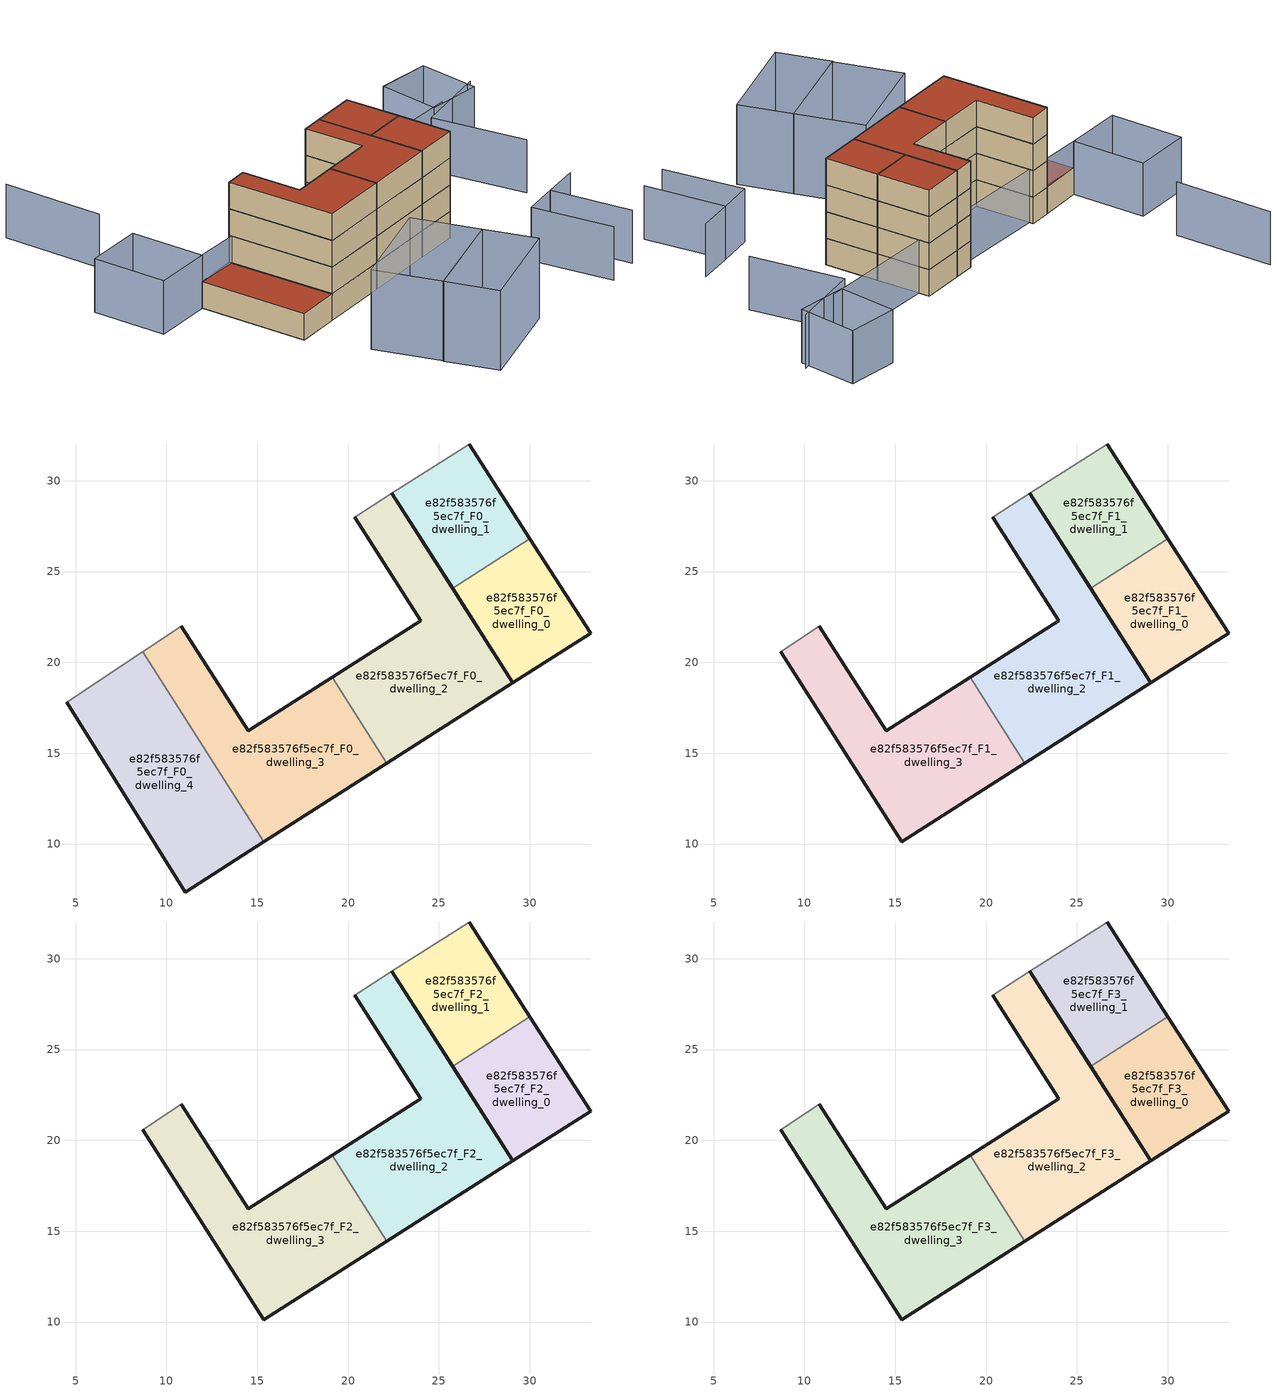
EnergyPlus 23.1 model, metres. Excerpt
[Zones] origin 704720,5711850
e82f583576f5ec7f_F0_dwelling_0
 floor ground (EU_floor_Construction): 33.35,21.59 30.02,26.8 25.75,24.08 29.08,18.87 z0
 wall outside (EU_wall_Construction): 30.02,26.8 33.35,21.59 29.08,18.87 25.75,24.08 z0:3
 wall to e82f583576f5ec7f_F0_dwelling_1 (EU_wall_Construction): 25.75,24.08 30.02,26.8 z0:3
e82f583576f5ec7f_F0_dwelling_1
 floor ground (EU_floor_Construction): 30.02,26.8 26.68,32.02 22.42,29.31 25.75,24.08 z0
 wall outside (EU_wall_Construction): 26.68,32.02 30.02,26.8 / 25.75,24.08 22.42,29.31 z0:3
 wall adiabatic (EU_wall_Construction): 22.42,29.31 26.68,32.02 z0:3
e82f583576f5ec7f_F0_dwelling_2
 floor ground (EU_floor_Construction): 29.08,18.87 22.42,29.31 20.36,27.99 24.01,22.29 19.13,19.18 22.15,14.45 z0
 wall outside (EU_wall_Construction): 19.13,19.18 24.01,22.29 20.36,27.99 / 22.42,29.31 29.08,18.87 22.15,14.45 z0:3
 wall adiabatic (EU_wall_Construction): 20.36,27.99 22.42,29.31 z0:3
 wall to e82f583576f5ec7f_F0_dwelling_3 (EU_wall_Construction): 22.15,14.45 19.13,19.18 z0:3
e82f583576f5ec7f_F0_dwelling_3
 floor ground (EU_floor_Construction): 22.15,14.45 19.13,19.18 14.52,16.24 10.83,22 8.69,20.58 15.36,10.12 z0
 wall outside (EU_wall_Construction): 10.83,22 14.52,16.24 19.13,19.18 / 22.15,14.45 15.36,10.12 z0:3
 wall adiabatic (EU_wall_Construction): 8.69,20.58 10.83,22 z0:3
 wall to e82f583576f5ec7f_F0_dwelling_4 (EU_wall_Construction): 15.37,10.12 8.7,20.58 z0:3
e82f583576f5ec7f_F0_dwelling_4
 floor ground (EU_floor_Construction): 15.36,10.12 8.69,20.58 4.53,17.81 11.03,7.36 z0
 wall outside (EU_wall_Construction): 15.36,10.12 11.03,7.36 4.53,17.81 z0:3
 wall adiabatic (EU_wall_Construction): 4.53,17.81 8.69,20.58 z0:3
 roof outside (EU_roof_Construction): 8.69,20.58 15.36,10.12 11.03,7.36 4.53,17.81 z3
e82f583576f5ec7f_F1_dwelling_0
 floor to e82f583576f5ec7f_F0_dwelling_0 (EU_floor_Construction): 33.35,21.59 30.02,26.8 25.75,24.08 29.08,18.87 z3
 wall outside (EU_wall_Construction): 30.02,26.8 33.35,21.59 29.08,18.87 25.75,24.08 z3:6
 wall to e82f583576f5ec7f_F1_dwelling_1 (EU_wall_Construction): 25.75,24.08 30.02,26.8 z3:6
e82f583576f5ec7f_F1_dwelling_1
 floor to e82f583576f5ec7f_F0_dwelling_1 (EU_floor_Construction): 30.02,26.8 26.68,32.02 22.42,29.31 25.75,24.08 z3
 wall outside (EU_wall_Construction): 26.68,32.02 30.02,26.8 / 25.75,24.08 22.42,29.31 z3:6
 wall adiabatic (EU_wall_Construction): 22.42,29.31 26.68,32.02 z3:6
e82f583576f5ec7f_F1_dwelling_2
 floor to e82f583576f5ec7f_F0_dwelling_2 (EU_floor_Construction): 29.08,18.87 22.42,29.31 20.36,27.99 24.01,22.29 19.13,19.18 22.15,14.45 z3
 wall outside (EU_wall_Construction): 19.13,19.18 24.01,22.29 20.36,27.99 / 22.42,29.31 29.08,18.87 22.15,14.45 z3:6
 wall adiabatic (EU_wall_Construction): 20.36,27.99 22.42,29.31 z3:6
 wall to e82f583576f5ec7f_F1_dwelling_3 (EU_wall_Construction): 22.15,14.45 19.13,19.18 z3:6
e82f583576f5ec7f_F1_dwelling_3
 floor to e82f583576f5ec7f_F0_dwelling_3 (EU_floor_Construction): 22.15,14.45 19.13,19.18 14.52,16.24 10.83,22 8.69,20.58 15.36,10.12 z3
 wall outside (EU_wall_Construction): 10.83,22 14.52,16.24 19.13,19.18 / 22.15,14.45 15.36,10.12 8.69,20.58 z3:6
 wall adiabatic (EU_wall_Construction): 8.69,20.58 10.83,22 z3:6
e82f583576f5ec7f_F2_dwelling_0
 floor to e82f583576f5ec7f_F1_dwelling_0 (EU_floor_Construction): 33.35,21.59 30.02,26.8 25.75,24.08 29.08,18.87 z6
 wall outside (EU_wall_Construction): 30.02,26.8 33.35,21.59 29.08,18.87 25.75,24.08 z6:9
 wall to e82f583576f5ec7f_F2_dwelling_1 (EU_wall_Construction): 25.75,24.08 30.02,26.8 z6:9
e82f583576f5ec7f_F2_dwelling_1
 floor to e82f583576f5ec7f_F1_dwelling_1 (EU_floor_Construction): 30.02,26.8 26.68,32.02 22.42,29.31 25.75,24.08 z6
 wall outside (EU_wall_Construction): 26.68,32.02 30.02,26.8 / 25.75,24.08 22.42,29.31 z6:9
 wall adiabatic (EU_wall_Construction): 22.42,29.31 26.68,32.02 z6:9
e82f583576f5ec7f_F2_dwelling_2
 floor to e82f583576f5ec7f_F1_dwelling_2 (EU_floor_Construction): 29.08,18.87 22.42,29.31 20.36,27.99 24.01,22.29 19.13,19.18 22.15,14.45 z6
 wall outside (EU_wall_Construction): 19.13,19.18 24.01,22.29 20.36,27.99 / 22.42,29.31 29.08,18.87 22.15,14.45 z6:9
 wall adiabatic (EU_wall_Construction): 20.36,27.99 22.42,29.31 z6:9
 wall to e82f583576f5ec7f_F2_dwelling_3 (EU_wall_Construction): 22.15,14.45 19.13,19.18 z6:9
e82f583576f5ec7f_F2_dwelling_3
 floor to e82f583576f5ec7f_F1_dwelling_3 (EU_floor_Construction): 22.15,14.45 19.13,19.18 14.52,16.24 10.83,22 8.69,20.58 15.36,10.12 z6
 wall outside (EU_wall_Construction): 10.83,22 14.52,16.24 19.13,19.18 / 22.15,14.45 15.36,10.12 8.69,20.58 z6:9
 wall adiabatic (EU_wall_Construction): 8.69,20.58 10.83,22 z6:9
e82f583576f5ec7f_F3_dwelling_0
 floor to e82f583576f5ec7f_F2_dwelling_0 (EU_floor_Construction): 33.35,21.59 30.02,26.8 25.75,24.08 29.08,18.87 z9
 wall outside (EU_wall_Construction): 30.02,26.8 33.35,21.59 29.08,18.87 25.75,24.08 z9:12
 wall to e82f583576f5ec7f_F3_dwelling_1 (EU_wall_Construction): 25.75,24.08 30.02,26.8 z9:12
 roof outside (EU_roof_Construction): 30.02,26.8 33.35,21.59 29.08,18.87 25.75,24.08 z12
e82f583576f5ec7f_F3_dwelling_1
 floor to e82f583576f5ec7f_F2_dwelling_1 (EU_floor_Construction): 30.02,26.8 26.68,32.02 22.42,29.31 25.75,24.08 z9
 wall outside (EU_wall_Construction): 26.68,32.02 30.02,26.8 / 25.75,24.08 22.42,29.31 z9:12
 wall adiabatic (EU_wall_Construction): 22.42,29.31 26.68,32.02 z9:12
 roof outside (EU_roof_Construction): 26.68,32.02 30.02,26.8 25.75,24.08 22.42,29.31 z12
e82f583576f5ec7f_F3_dwelling_2
 floor to e82f583576f5ec7f_F2_dwelling_2 (EU_floor_Construction): 29.08,18.87 22.42,29.31 20.36,27.99 24.01,22.29 19.13,19.18 22.15,14.45 z9
 wall outside (EU_wall_Construction): 19.13,19.18 24.01,22.29 20.36,27.99 / 22.42,29.31 29.08,18.87 22.15,14.45 z9:12
 wall adiabatic (EU_wall_Construction): 20.36,27.99 22.42,29.31 z9:12
 wall to e82f583576f5ec7f_F3_dwelling_3 (EU_wall_Construction): 22.15,14.45 19.13,19.18 z9:12
 roof outside (EU_roof_Construction): 22.42,29.31 29.08,18.87 22.15,14.45 19.13,19.18 24.01,22.29 20.36,27.99 z12
e82f583576f5ec7f_F3_dwelling_3
 floor to e82f583576f5ec7f_F2_dwelling_3 (EU_floor_Construction): 22.15,14.45 19.13,19.18 14.52,16.24 10.83,22 8.69,20.58 15.36,10.12 z9
 wall outside (EU_wall_Construction): 10.83,22 14.52,16.24 19.13,19.18 / 22.15,14.45 15.36,10.12 8.69,20.58 z9:12
 wall adiabatic (EU_wall_Construction): 8.69,20.58 10.83,22 z9:12
 roof outside (EU_roof_Construction): 19.13,19.18 22.15,14.45 15.36,10.12 8.69,20.58 10.83,22 14.52,16.24 z12
shading: 44.53,6.64 38.72,13.8 / 38.72,13.8 41.99,16.46 / 47.68,9.2 41.99,16.45 / 41.99,16.45 45.35,19.08 / -7.18,39.66 -1.3,29.99 / 44.26,27.32 37.47,35.54 / 37.47,35.54 44.22,41.12 / 39.86,38.18 4.31,17.69 / -1.22,14.27 -5.61,21.39 / -5.61,21.39 0.14,24.93 / 0.14,24.93 4.53,17.81 / 4.53,17.81 -1.22,14.27 / 41.27,46.09 44.08,39.88 / 44.08,39.88 38.6,37.39 / 38.6,37.39 35.79,43.6 / 35.79,43.6 41.27,46.09 / 41.27,46.09 35.8,43.58 z0:6; 21.92,-2.42 30.03,6.29 / 30.03,6.29 34.44,2.18 / 34.44,2.18 26.33,-6.53 / 26.33,-6.53 21.92,-2.42 / 16.36,2.85 24.42,11.51 / 24.42,11.51 30.03,6.29 / 30.03,6.29 21.97,-2.37 / 21.97,-2.37 16.36,2.85 z0:9
[Building]
EU S2 Campaign: North Axis=0; Terrain=City; Solar Distribution=FullExterior
[Site:Location]
London: Latitude=51.5; Longitude=-0.5; Time Zone=0; Elevation=25
[SizingPeriod:WeatherFileDays]
AnnualSizingPeriod: Begin Month=1; Begin Day of Month=1; End Month=12; End Day of Month=31; Day of Week for Start Day=Monday; Use Weather File Daylight Saving Period=No; Use Weather File Rain and Snow Indicators=No
[MATERIAL]
EU_InternalMass_Material: Roughness=MediumRough; Thickness=0.1; Conductivity=1; Density=1800; Specific Heat=900; Thermal Absorptance=0.9; Solar Absorptance=0.7; Visible Absorptance=0.7
[MATERIAL:NOMASS] Roughness=MediumRough; Thermal Absorptance=0.9; Solar Absorptance=0.7; Visible Absorptance=0.7
Name | Thermal Resistance
EU_wall_NoMass | 1.04674
EU_roof_NoMass | 4.32442
EU_floor_NoMass | 2.04616
[CONSTRUCTION]
EU_wall_Construction: EU_wall_NoMass
EU_roof_Construction: EU_roof_NoMass
EU_floor_Construction: EU_floor_NoMass
EU_InternalMass_Construction: EU_InternalMass_Material
[ZONE] Type=1; Multiplier=1; Ceiling Height=autocalculate; Floor Area=autocalculate; Part of Total Floor Area=Yes
Name | Volume
e82f583576f5ec7f_F0_dwelling_0; e82f583576f5ec7f_F1_dwelling_0; e82f583576f5ec7f_F2_dwelling_0; e82f583576f5ec7f_F3_dwelling_0 | 93.9705
e82f583576f5ec7f_F0_dwelling_1 | 93.9829
e82f583576f5ec7f_F1_dwelling_1; e82f583576f5ec7f_F2_dwelling_1; e82f583576f5ec7f_F3_dwelling_1 | 93.9836
e82f583576f5ec7f_F0_dwelling_2 | 187.943
e82f583576f5ec7f_F1_dwelling_2; e82f583576f5ec7f_F2_dwelling_2; e82f583576f5ec7f_F3_dwelling_2 | 187.945
e82f583576f5ec7f_F0_dwelling_3 | 187.964
e82f583576f5ec7f_F1_dwelling_3; e82f583576f5ec7f_F2_dwelling_3; e82f583576f5ec7f_F3_dwelling_3 | 187.966
e82f583576f5ec7f_F0_dwelling_4 | 187.941
[INTERNALMASS] Construction=EU_InternalMass_Construction
Name | Zone or ZoneList | Surface Area
e82f583576f5ec7f_F0_dwelling_0_EU_InternalMass | e82f583576f5ec7f_F0_dwelling_0 | 31.3236
e82f583576f5ec7f_F0_dwelling_1_EU_InternalMass | e82f583576f5ec7f_F0_dwelling_1 | 31.3277
e82f583576f5ec7f_F0_dwelling_2_EU_InternalMass | e82f583576f5ec7f_F0_dwelling_2 | 62.6481
e82f583576f5ec7f_F0_dwelling_3_EU_InternalMass | e82f583576f5ec7f_F0_dwelling_3 | 62.6551
e82f583576f5ec7f_F0_dwelling_4_EU_InternalMass | e82f583576f5ec7f_F0_dwelling_4 | 62.6469
e82f583576f5ec7f_F1_dwelling_0_EU_InternalMass | e82f583576f5ec7f_F1_dwelling_0 | 67.1226
e82f583576f5ec7f_F1_dwelling_1_EU_InternalMass | e82f583576f5ec7f_F1_dwelling_1 | 62.6486
e82f583576f5ec7f_F1_dwelling_2_EU_InternalMass | e82f583576f5ec7f_F1_dwelling_2 | 58.1773
e82f583576f5ec7f_F1_dwelling_3_EU_InternalMass | e82f583576f5ec7f_F1_dwelling_3 | 62.6501
e82f583576f5ec7f_F2_dwelling_0_EU_InternalMass | e82f583576f5ec7f_F2_dwelling_0 | 67.1226
e82f583576f5ec7f_F2_dwelling_1_EU_InternalMass | e82f583576f5ec7f_F2_dwelling_1 | 62.6486
e82f583576f5ec7f_F2_dwelling_2_EU_InternalMass | e82f583576f5ec7f_F2_dwelling_2 | 58.1773
e82f583576f5ec7f_F2_dwelling_3_EU_InternalMass | e82f583576f5ec7f_F2_dwelling_3 | 62.6501
e82f583576f5ec7f_F3_dwelling_0_EU_InternalMass | e82f583576f5ec7f_F3_dwelling_0 | 67.1226
e82f583576f5ec7f_F3_dwelling_1_EU_InternalMass | e82f583576f5ec7f_F3_dwelling_1 | 62.6486
e82f583576f5ec7f_F3_dwelling_2_EU_InternalMass | e82f583576f5ec7f_F3_dwelling_2 | 58.1773
e82f583576f5ec7f_F3_dwelling_3_EU_InternalMass | e82f583576f5ec7f_F3_dwelling_3 | 62.6501
[OTHEREQUIPMENT] Fuel Type=Electricity; Design Level Calculation Method=Watts/Area; Power per Zone Floor Area=1; Fraction Latent=0; Fraction Radiant=0; Fraction Lost=0; Carbon Dioxide Generation Rate=0; EndUse Subcategory=EU_Step8_InternalGains
Name | Zone or ZoneList or Space or SpaceList | Schedule
EU_Step8_InternalGain_e82f583576f5ec7f_F0_dwelling_0_f000 | e82f583576f5ec7f_F0_dwelling_0 | EU_Step8_GainSchedule_e82f583576f5ec7f_F0_dwelling_0_f000
EU_Step8_InternalGain_e82f583576f5ec7f_F0_dwelling_1_f000 | e82f583576f5ec7f_F0_dwelling_1 | EU_Step8_GainSchedule_e82f583576f5ec7f_F0_dwelling_1_f000
EU_Step8_InternalGain_e82f583576f5ec7f_F0_dwelling_2_f000 | e82f583576f5ec7f_F0_dwelling_2 | EU_Step8_GainSchedule_e82f583576f5ec7f_F0_dwelling_2_f000
EU_Step8_InternalGain_e82f583576f5ec7f_F0_dwelling_3_f000 | e82f583576f5ec7f_F0_dwelling_3 | EU_Step8_GainSchedule_e82f583576f5ec7f_F0_dwelling_3_f000
EU_Step8_InternalGain_e82f583576f5ec7f_F0_dwelling_4_f000 | e82f583576f5ec7f_F0_dwelling_4 | EU_Step8_GainSchedule_e82f583576f5ec7f_F0_dwelling_4_f000
EU_Step8_InternalGain_e82f583576f5ec7f_F1_dwelling_0_f000 | e82f583576f5ec7f_F1_dwelling_0 | EU_Step8_GainSchedule_e82f583576f5ec7f_F1_dwelling_0_f000
EU_Step8_InternalGain_e82f583576f5ec7f_F1_dwelling_1_f000 | e82f583576f5ec7f_F1_dwelling_1 | EU_Step8_GainSchedule_e82f583576f5ec7f_F1_dwelling_1_f000
EU_Step8_InternalGain_e82f583576f5ec7f_F1_dwelling_2_f000 | e82f583576f5ec7f_F1_dwelling_2 | EU_Step8_GainSchedule_e82f583576f5ec7f_F1_dwelling_2_f000
EU_Step8_InternalGain_e82f583576f5ec7f_F1_dwelling_3_f000 | e82f583576f5ec7f_F1_dwelling_3 | EU_Step8_GainSchedule_e82f583576f5ec7f_F1_dwelling_3_f000
EU_Step8_InternalGain_e82f583576f5ec7f_F2_dwelling_0_f000 | e82f583576f5ec7f_F2_dwelling_0 | EU_Step8_GainSchedule_e82f583576f5ec7f_F2_dwelling_0_f000
EU_Step8_InternalGain_e82f583576f5ec7f_F2_dwelling_1_f000 | e82f583576f5ec7f_F2_dwelling_1 | EU_Step8_GainSchedule_e82f583576f5ec7f_F2_dwelling_1_f000
EU_Step8_InternalGain_e82f583576f5ec7f_F2_dwelling_2_f000 | e82f583576f5ec7f_F2_dwelling_2 | EU_Step8_GainSchedule_e82f583576f5ec7f_F2_dwelling_2_f000
EU_Step8_InternalGain_e82f583576f5ec7f_F2_dwelling_3_f000 | e82f583576f5ec7f_F2_dwelling_3 | EU_Step8_GainSchedule_e82f583576f5ec7f_F2_dwelling_3_f000
EU_Step8_InternalGain_e82f583576f5ec7f_F3_dwelling_0_f000 | e82f583576f5ec7f_F3_dwelling_0 | EU_Step8_GainSchedule_e82f583576f5ec7f_F3_dwelling_0_f000
EU_Step8_InternalGain_e82f583576f5ec7f_F3_dwelling_1_f000 | e82f583576f5ec7f_F3_dwelling_1 | EU_Step8_GainSchedule_e82f583576f5ec7f_F3_dwelling_1_f000
EU_Step8_InternalGain_e82f583576f5ec7f_F3_dwelling_2_f000 | e82f583576f5ec7f_F3_dwelling_2 | EU_Step8_GainSchedule_e82f583576f5ec7f_F3_dwelling_2_f000
EU_Step8_InternalGain_e82f583576f5ec7f_F3_dwelling_3_f000 | e82f583576f5ec7f_F3_dwelling_3 | EU_Step8_GainSchedule_e82f583576f5ec7f_F3_dwelling_3_f000
[ZONEVENTILATION:DESIGNFLOWRATE] Schedule=EU_AlwaysOn; Design Flow Rate Calculation Method=AirChanges/Hour; Air Changes per Hour=0.488719; Ventilation Type=Natural; Fan Pressure Rise=0; Fan Total Efficiency=1; Constant Term Coefficient=1; Temperature Term Coefficient=0; Velocity Term Coefficient=0; Velocity Squared Term Coefficient=0; Minimum Indoor Temperature=-100; Maximum Indoor Temperature=100; Delta Temperature=-100; Minimum Outdoor Temperature=-100; Maximum Outdoor Temperature=100; Maximum Wind Speed=40
Name | Zone or ZoneList or Space or SpaceList
EU_ConstantAir_e82f583576f5ec7f_F0_dwelling_0 | e82f583576f5ec7f_F0_dwelling_0
EU_ConstantAir_e82f583576f5ec7f_F0_dwelling_1 | e82f583576f5ec7f_F0_dwelling_1
EU_ConstantAir_e82f583576f5ec7f_F0_dwelling_2 | e82f583576f5ec7f_F0_dwelling_2
EU_ConstantAir_e82f583576f5ec7f_F0_dwelling_3 | e82f583576f5ec7f_F0_dwelling_3
EU_ConstantAir_e82f583576f5ec7f_F0_dwelling_4 | e82f583576f5ec7f_F0_dwelling_4
EU_ConstantAir_e82f583576f5ec7f_F1_dwelling_0 | e82f583576f5ec7f_F1_dwelling_0
EU_ConstantAir_e82f583576f5ec7f_F1_dwelling_1 | e82f583576f5ec7f_F1_dwelling_1
EU_ConstantAir_e82f583576f5ec7f_F1_dwelling_2 | e82f583576f5ec7f_F1_dwelling_2
EU_ConstantAir_e82f583576f5ec7f_F1_dwelling_3 | e82f583576f5ec7f_F1_dwelling_3
EU_ConstantAir_e82f583576f5ec7f_F2_dwelling_0 | e82f583576f5ec7f_F2_dwelling_0
EU_ConstantAir_e82f583576f5ec7f_F2_dwelling_1 | e82f583576f5ec7f_F2_dwelling_1
EU_ConstantAir_e82f583576f5ec7f_F2_dwelling_2 | e82f583576f5ec7f_F2_dwelling_2
EU_ConstantAir_e82f583576f5ec7f_F2_dwelling_3 | e82f583576f5ec7f_F2_dwelling_3
EU_ConstantAir_e82f583576f5ec7f_F3_dwelling_0 | e82f583576f5ec7f_F3_dwelling_0
EU_ConstantAir_e82f583576f5ec7f_F3_dwelling_1 | e82f583576f5ec7f_F3_dwelling_1
EU_ConstantAir_e82f583576f5ec7f_F3_dwelling_2 | e82f583576f5ec7f_F3_dwelling_2
EU_ConstantAir_e82f583576f5ec7f_F3_dwelling_3 | e82f583576f5ec7f_F3_dwelling_3
[HVACTEMPLATE:THERMOSTAT] Constant Heating Setpoint=20; Constant Cooling Setpoint=50
EU_HeatOnly_e82f583576f5ec7f_F0_dwelling_0; EU_HeatOnly_e82f583576f5ec7f_F0_dwelling_1; EU_HeatOnly_e82f583576f5ec7f_F0_dwelling_2; EU_HeatOnly_e82f583576f5ec7f_F0_dwelling_3; EU_HeatOnly_e82f583576f5ec7f_F0_dwelling_4; EU_HeatOnly_e82f583576f5ec7f_F1_dwelling_0; EU_HeatOnly_e82f583576f5ec7f_F1_dwelling_1; EU_HeatOnly_e82f583576f5ec7f_F1_dwelling_2; EU_HeatOnly_e82f583576f5ec7f_F1_dwelling_3; EU_HeatOnly_e82f583576f5ec7f_F2_dwelling_0; EU_HeatOnly_e82f583576f5ec7f_F2_dwelling_1; EU_HeatOnly_e82f583576f5ec7f_F2_dwelling_2; EU_HeatOnly_e82f583576f5ec7f_F2_dwelling_3; EU_HeatOnly_e82f583576f5ec7f_F3_dwelling_0; EU_HeatOnly_e82f583576f5ec7f_F3_dwelling_1; EU_HeatOnly_e82f583576f5ec7f_F3_dwelling_2; EU_HeatOnly_e82f583576f5ec7f_F3_dwelling_3
[HVACTEMPLATE:ZONE:IDEALLOADSAIRSYSTEM] System Availability Schedule=EU_AlwaysOn; Maximum Heating Supply Air Temperature=50; Minimum Cooling Supply Air Temperature=13; Maximum Heating Supply Air Humidity Ratio=0.0156; Minimum Cooling Supply Air Humidity Ratio=0.0077; Heating Limit=NoLimit; Cooling Limit=NoLimit; Heating Availability Schedule=EU_AlwaysOn; Cooling Availability Schedule=EU_CoolingOff; Dehumidification Control Type=ConstantSensibleHeatRatio; Cooling Sensible Heat Ratio=0.7; Dehumidification Setpoint=60; Humidification Control Type=None; Humidification Setpoint=30; Outdoor Air Method=None; Outdoor Air Flow Rate per Person=0.00944; Outdoor Air Flow Rate per Zone Floor Area=0; Outdoor Air Flow Rate per Zone=0; Demand Controlled Ventilation Type=None; Outdoor Air Economizer Type=NoEconomizer; Heat Recovery Type=None; Sensible Heat Recovery Effectiveness=0.7; Latent Heat Recovery Effectiveness=0.65
Name | Template Thermostat
e82f583576f5ec7f_F0_dwelling_0 | EU_HeatOnly_e82f583576f5ec7f_F0_dwelling_0
e82f583576f5ec7f_F0_dwelling_1 | EU_HeatOnly_e82f583576f5ec7f_F0_dwelling_1
e82f583576f5ec7f_F0_dwelling_2 | EU_HeatOnly_e82f583576f5ec7f_F0_dwelling_2
e82f583576f5ec7f_F0_dwelling_3 | EU_HeatOnly_e82f583576f5ec7f_F0_dwelling_3
e82f583576f5ec7f_F0_dwelling_4 | EU_HeatOnly_e82f583576f5ec7f_F0_dwelling_4
e82f583576f5ec7f_F1_dwelling_0 | EU_HeatOnly_e82f583576f5ec7f_F1_dwelling_0
e82f583576f5ec7f_F1_dwelling_1 | EU_HeatOnly_e82f583576f5ec7f_F1_dwelling_1
e82f583576f5ec7f_F1_dwelling_2 | EU_HeatOnly_e82f583576f5ec7f_F1_dwelling_2
e82f583576f5ec7f_F1_dwelling_3 | EU_HeatOnly_e82f583576f5ec7f_F1_dwelling_3
e82f583576f5ec7f_F2_dwelling_0 | EU_HeatOnly_e82f583576f5ec7f_F2_dwelling_0
e82f583576f5ec7f_F2_dwelling_1 | EU_HeatOnly_e82f583576f5ec7f_F2_dwelling_1
e82f583576f5ec7f_F2_dwelling_2 | EU_HeatOnly_e82f583576f5ec7f_F2_dwelling_2
e82f583576f5ec7f_F2_dwelling_3 | EU_HeatOnly_e82f583576f5ec7f_F2_dwelling_3
e82f583576f5ec7f_F3_dwelling_0 | EU_HeatOnly_e82f583576f5ec7f_F3_dwelling_0
e82f583576f5ec7f_F3_dwelling_1 | EU_HeatOnly_e82f583576f5ec7f_F3_dwelling_1
e82f583576f5ec7f_F3_dwelling_2 | EU_HeatOnly_e82f583576f5ec7f_F3_dwelling_2
e82f583576f5ec7f_F3_dwelling_3 | EU_HeatOnly_e82f583576f5ec7f_F3_dwelling_3
[SIZING:ZONE] Zone Cooling Design Supply Air Temperature Input Method=SupplyAirTemperature; Zone Cooling Design Supply Air Temperature=13; Zone Heating Design Supply Air Temperature Input Method=SupplyAirTemperature; Zone Heating Design Supply Air Temperature=50; Zone Cooling Design Supply Air Humidity Ratio=0.008; Zone Heating Design Supply Air Humidity Ratio=0.008; Cooling Design Air Flow Method=DesignDay; Cooling Design Air Flow Rate=0; Cooling Minimum Air Flow per Zone Floor Area=0.000762; Cooling Minimum Air Flow=0; Cooling Minimum Air Flow Fraction=0.2; Heating Design Air Flow Method=DesignDay; Heating Design Air Flow Rate=0; Heating Maximum Air Flow per Zone Floor Area=0.002032; Heating Maximum Air Flow=0.141576; Heating Maximum Air Flow Fraction=0.3; Account for Dedicated Outdoor Air System=No; Dedicated Outdoor Air System Control Strategy=NeutralSupplyAir; Dedicated Outdoor Air Low Setpoint Temperature for Design=autosize; Dedicated Outdoor Air High Setpoint Temperature for Design=autosize; Zone Load Sizing Method=Sensible Load Only No Latent Load; Zone Latent Cooling Design Supply Air Humidity Ratio Input Method=HumidityRatioDifference; Zone Cooling Design Supply Air Humidity Ratio Difference=0.005; Zone Latent Heating Design Supply Air Humidity Ratio Input Method=HumidityRatioDifference; Zone Humidification Design Supply Air Humidity Ratio Difference=0.005
e82f583576f5ec7f_F0_dwelling_0; e82f583576f5ec7f_F0_dwelling_1; e82f583576f5ec7f_F0_dwelling_2; e82f583576f5ec7f_F0_dwelling_3; e82f583576f5ec7f_F0_dwelling_4; e82f583576f5ec7f_F1_dwelling_0; e82f583576f5ec7f_F1_dwelling_1; e82f583576f5ec7f_F1_dwelling_2; e82f583576f5ec7f_F1_dwelling_3; e82f583576f5ec7f_F2_dwelling_0; e82f583576f5ec7f_F2_dwelling_1; e82f583576f5ec7f_F2_dwelling_2; e82f583576f5ec7f_F2_dwelling_3; e82f583576f5ec7f_F3_dwelling_0; e82f583576f5ec7f_F3_dwelling_1; e82f583576f5ec7f_F3_dwelling_2; e82f583576f5ec7f_F3_dwelling_3
[SCHEDULE:CONSTANT]
Name | Hourly Value
EU_AlwaysOn | 1
EU_CoolingOff | 0
[SCHEDULE:FILE] Column Number=1; Rows to Skip at Top=0; Number of Hours of Data=8760; Column Separator=Comma; Interpolate to Timestep=No; Minutes per Item=60; Adjust Schedule for Daylight Savings=Yes
Name | File
EU_Step8_GainSchedule_e82f583576f5ec7f_F0_dwelling_0_f000 | ../../schedules/e82f583576f5ec7f/e82f583576f5ec7f_F0_dwelling_0_f000_gain.csv
EU_Step8_GainSchedule_e82f583576f5ec7f_F0_dwelling_1_f000 | ../../schedules/e82f583576f5ec7f/e82f583576f5ec7f_F0_dwelling_1_f000_gain.csv
EU_Step8_GainSchedule_e82f583576f5ec7f_F0_dwelling_2_f000 | ../../schedules/e82f583576f5ec7f/e82f583576f5ec7f_F0_dwelling_2_f000_gain.csv
EU_Step8_GainSchedule_e82f583576f5ec7f_F0_dwelling_3_f000 | ../../schedules/e82f583576f5ec7f/e82f583576f5ec7f_F0_dwelling_3_f000_gain.csv
EU_Step8_GainSchedule_e82f583576f5ec7f_F0_dwelling_4_f000 | ../../schedules/e82f583576f5ec7f/e82f583576f5ec7f_F0_dwelling_4_f000_gain.csv
EU_Step8_GainSchedule_e82f583576f5ec7f_F1_dwelling_0_f000 | ../../schedules/e82f583576f5ec7f/e82f583576f5ec7f_F1_dwelling_0_f000_gain.csv
EU_Step8_GainSchedule_e82f583576f5ec7f_F1_dwelling_1_f000 | ../../schedules/e82f583576f5ec7f/e82f583576f5ec7f_F1_dwelling_1_f000_gain.csv
EU_Step8_GainSchedule_e82f583576f5ec7f_F1_dwelling_2_f000 | ../../schedules/e82f583576f5ec7f/e82f583576f5ec7f_F1_dwelling_2_f000_gain.csv
EU_Step8_GainSchedule_e82f583576f5ec7f_F1_dwelling_3_f000 | ../../schedules/e82f583576f5ec7f/e82f583576f5ec7f_F1_dwelling_3_f000_gain.csv
EU_Step8_GainSchedule_e82f583576f5ec7f_F2_dwelling_0_f000 | ../../schedules/e82f583576f5ec7f/e82f583576f5ec7f_F2_dwelling_0_f000_gain.csv
EU_Step8_GainSchedule_e82f583576f5ec7f_F2_dwelling_1_f000 | ../../schedules/e82f583576f5ec7f/e82f583576f5ec7f_F2_dwelling_1_f000_gain.csv
EU_Step8_GainSchedule_e82f583576f5ec7f_F2_dwelling_2_f000 | ../../schedules/e82f583576f5ec7f/e82f583576f5ec7f_F2_dwelling_2_f000_gain.csv
EU_Step8_GainSchedule_e82f583576f5ec7f_F2_dwelling_3_f000 | ../../schedules/e82f583576f5ec7f/e82f583576f5ec7f_F2_dwelling_3_f000_gain.csv
EU_Step8_GainSchedule_e82f583576f5ec7f_F3_dwelling_0_f000 | ../../schedules/e82f583576f5ec7f/e82f583576f5ec7f_F3_dwelling_0_f000_gain.csv
EU_Step8_GainSchedule_e82f583576f5ec7f_F3_dwelling_1_f000 | ../../schedules/e82f583576f5ec7f/e82f583576f5ec7f_F3_dwelling_1_f000_gain.csv
EU_Step8_GainSchedule_e82f583576f5ec7f_F3_dwelling_2_f000 | ../../schedules/e82f583576f5ec7f/e82f583576f5ec7f_F3_dwelling_2_f000_gain.csv
EU_Step8_GainSchedule_e82f583576f5ec7f_F3_dwelling_3_f000 | ../../schedules/e82f583576f5ec7f/e82f583576f5ec7f_F3_dwelling_3_f000_gain.csv
